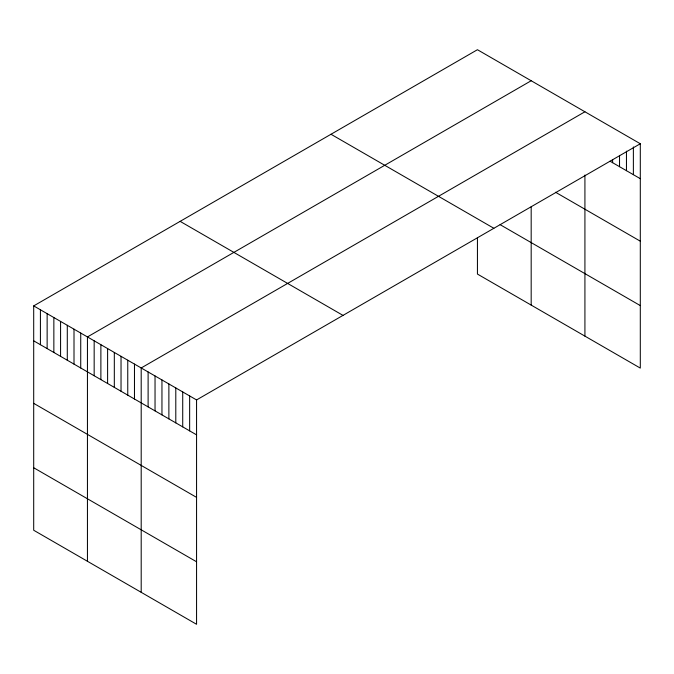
<?xml version="1.0" encoding="UTF-8"?>
<svg xmlns="http://www.w3.org/2000/svg" width="674" height="674" viewBox="0 0 674 674"><rect width="100%" height="100%" fill="white"/><g stroke="black" fill="none" stroke-linecap="round" stroke-linejoin="round"><path stroke-width="1.01" d="M33.7 305.903L196.564 399.935L196.564 624.284L33.7 530.253L33.7 305.903L477.436 49.716L640.3 143.747L640.3 368.097L477.436 274.065L477.436 237.93M531.179 80.745L87.443 336.933L87.443 561.282M584.922 111.774L141.195 367.962L141.195 592.311M196.564 399.935L640.3 143.747M610.021 161.196L640.3 178.677M555.536 192.25L640.3 241.182M500.108 224.653L640.3 305.592M331.001 134.261L493.865 228.284M180.135 221.358L342.999 315.39M33.7 340.833L196.564 434.865M33.7 403.347L196.564 497.37M33.7 467.748L196.564 561.779M633.375 146.94L633.375 174.684M626.458 151.161L626.458 170.682M619.532 155.391L619.532 166.689M612.615 159.612L612.615 162.695M584.922 175.029L584.922 336.124M531.179 206.808L531.179 305.095M189.647 395.941L189.647 430.871M182.721 391.939L182.721 426.878M175.796 387.946L175.796 422.876M168.879 383.953L168.879 418.883M161.954 379.951L161.954 414.889M155.037 375.957L155.037 410.887M148.112 371.964L148.112 406.894M134.471 364.086L134.471 399.016M127.757 360.202L127.757 395.141M121.034 356.327L121.034 391.257M114.319 352.451L114.319 387.382M107.604 348.568L107.604 383.506M100.881 344.692L100.881 379.622M94.166 340.817L94.166 375.747M80.728 333.057L80.728 367.987M74.005 329.173L74.005 364.112M67.29 325.298L67.29 360.228M60.576 321.422L60.576 356.352M53.853 317.538L53.853 352.477M47.138 313.663L47.138 348.593M40.415 309.779L40.415 344.717"/></g></svg>
